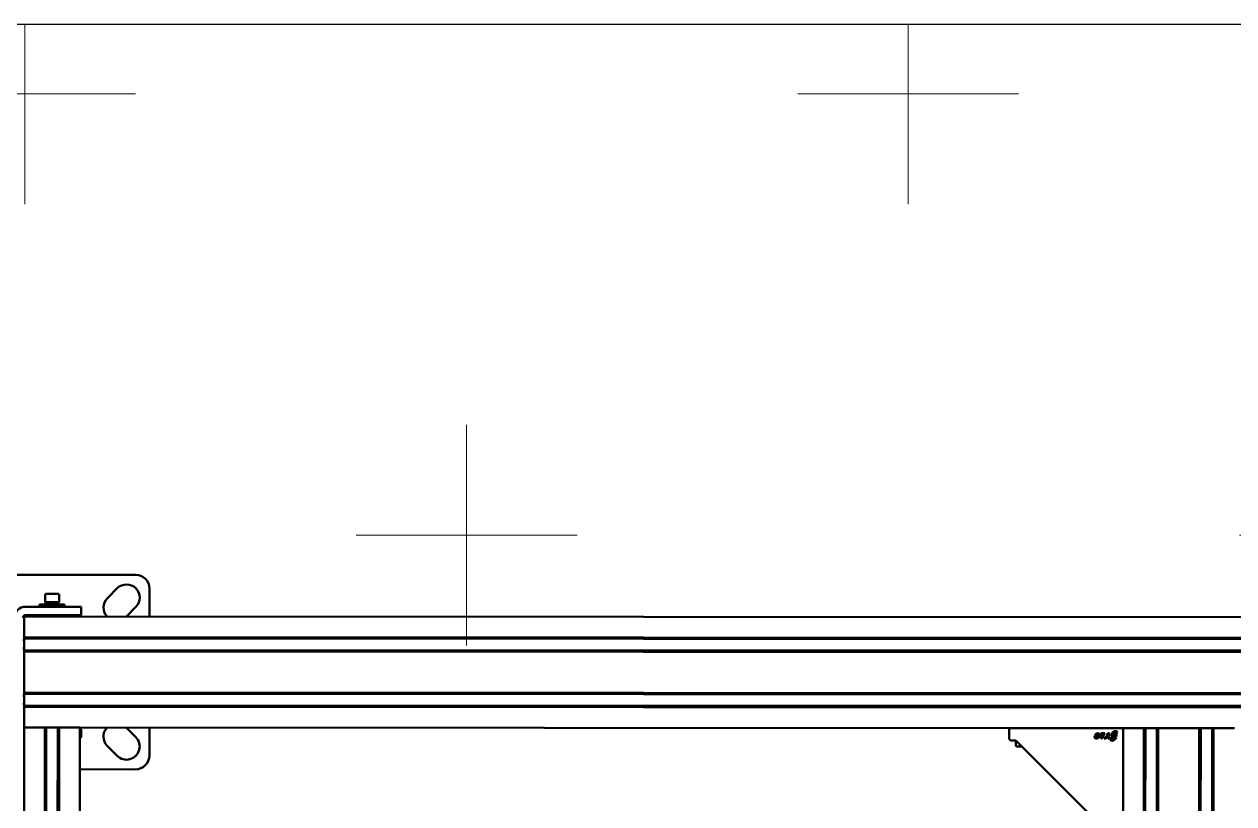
# Model space of a CAD drawing. Header units: millimetres. Extents: x 845401 to 948039, y 511594 to 550263.
# Drawn here: x 912824 to 913694, y 537577 to 538138 of the extents above; entities that cross this region are included whole.
import ezdxf

# ---------------------------------------------------------------- set-up
doc = ezdxf.new("R2010")
doc.units = ezdxf.units.MM
doc.layers.add('00', color=7, linetype='Continuous')
for name, color, linetype, lineweight in [('A-剖-0.10mm.......SECT-L01', 255, 'Continuous', 18), ('可见 (ISO)', 7, 'Continuous', 50), ('粗实线', 7, 'Continuous', 30)]:
    doc.layers.add(name, color=color, linetype=linetype, lineweight=lineweight)

# ---------------------------------------------------------------- blocks, each defined once
blk = doc.blocks.new('单件分离新结构核图')
at = {"layer": '可见 (ISO)'}
for p, q in [((4619046.37, 896395.08), (4619166.37, 896395.08)), ((4619101.37, 896380.68), (4619101.37, 896375.28)), ((4619101.97, 896381.28), (4619110.77, 896381.28)), ((4619111.37, 896380.68), (4619111.37, 896375.28)), ((4619153.18, 896385.33), (4619146.11, 896378.26)), ((4619176.37, 896385.08), (4619176.37, 896365.08)), ((4619117.37, 896372.08), (4619087.37, 896372.08)), ((4619097.37, 896373.68), (4619115.37, 896373.68)), ((4619097.37, 896372.08), (4619097.37, 896373.68)), ((4619101.37, 896375.28), (4619111.37, 896375.28)), ((4619101.72, 896373.68), (4619101.72, 896375.28)), ((4619105.53, 896375.28), (4619106.05, 896373.68)), ((4619106.69, 896373.68), (4619106.17, 896375.28)), ((4619111.02, 896373.68), (4619111.02, 896375.28)), ((4619115.37, 896372.08), (4619115.37, 896373.68)), ((4619117.37, 896372.08), (4619127.37, 896372.08)), ((4619127.37, 896366.08), (4619127.37, 896372.08)), ((4619159.8, 896365.08), (4619166.62, 896371.9)), ((4621866.37, 896365.08), (4619086.37, 896365.08)), ((4619086.37, 896365.08), (4619086.37, 896362.98)), ((4619087.37, 896366.08), (4619117.37, 896366.08)), ((4619103.37, 896366.08), (4619103.37, 896365.08)), ((4619109.37, 896366.08), (4619109.37, 896365.08)), ((4619127.37, 896366.08), (4619117.37, 896366.08)), ((4619086.37, 896350.08), (4619086.37, 896362.98)), ((4619085.37, 896348.08), (4619086.37, 896348.08)), ((4621866.37, 896350.08), (4619086.37, 896350.08)), ((4619086.37, 896349.08), (4619086.37, 896350.08)), ((4621866.37, 896349.08), (4619086.37, 896349.08)), ((4619086.37, 896340.88), (4619086.37, 896349.08)), ((4619085.37, 896342.08), (4619086.37, 896342.08)), ((4621866.37, 896340.88), (4619086.37, 896340.88)), ((4619086.37, 896339.88), (4619086.37, 896340.88)), ((4621866.37, 896339.88), (4619086.37, 896339.88)), ((4619086.37, 896310.28), (4619086.37, 896339.88)), ((4619085.37, 896308.08), (4619086.37, 896308.08)), ((4621866.37, 896310.28), (4619086.37, 896310.28)), ((4619086.37, 896309.28), (4619086.37, 896310.28)), ((4621866.37, 896309.28), (4619086.37, 896309.28)), ((4619086.37, 896301.08), (4619086.37, 896309.28)), ((4619085.37, 896302.08), (4619086.37, 896302.08)), ((4621866.37, 896301.08), (4619086.37, 896301.08)), ((4619086.37, 896300.08), (4619086.37, 896301.08)), ((4621866.37, 896300.08), (4619086.37, 896300.08)), ((4619086.37, 896287.18), (4619086.37, 896300.08)), ((4619086.37, 896287.18), (4619086.37, 896285.08)), ((4619088.47, 896285.08), (4619086.37, 896285.08)), ((4619086.37, 893985.08), (4619086.37, 896285.08)), ((4619088.47, 896285.08), (4619101.27, 896285.08)), ((4619101.27, 896285.08), (4619102.27, 896285.08)), ((4619101.27, 893985.08), (4619101.27, 896285.08)), ((4619110.47, 896285.08), (4619102.27, 896285.08)), ((4619102.27, 893985.08), (4619102.27, 896285.08)), ((4619110.47, 896285.08), (4619111.47, 896285.08)), ((4619110.47, 893985.08), (4619110.47, 896285.08)), ((4619111.47, 896285.08), (4619124.27, 896285.08)), ((4619111.47, 893985.08), (4619111.47, 896285.08)), ((4619126.37, 896285.08), (4619124.27, 896285.08)), ((4619794.37, 896285.08), (4619126.37, 896285.08)), ((4619126.37, 893985.08), (4619126.37, 896285.08)), ((4619166.62, 896278.26), (4619159.8, 896285.08)), ((4619176.37, 896285.08), (4619176.37, 896265.08)), ((4619794.37, 896285.08), (4619794.37, 896278.08)), ((4619876.37, 896285.08), (4619794.37, 896285.08)), ((4619878.47, 896285.08), (4619876.37, 896285.08)), ((4619876.37, 896203.08), (4619876.37, 896285.08)), ((4619878.47, 896285.08), (4619891.37, 896285.08)), ((4619891.37, 896285.08), (4619892.37, 896285.08)), ((4619891.37, 895506.33), (4619891.37, 896285.08)), ((4619892.37, 895506.33), (4619892.37, 896285.08)), ((4619900.57, 896285.08), (4619892.37, 896285.08)), ((4619900.57, 896285.08), (4619901.57, 896285.08)), ((4619900.57, 895506.33), (4619900.57, 896285.08)), ((4619901.57, 896285.08), (4619931.17, 896285.08)), ((4619901.57, 895506.33), (4619901.57, 896285.08)), ((4619931.17, 896285.08), (4619932.17, 896285.08)), ((4619931.17, 895506.33), (4619931.17, 896285.08)), ((4619932.17, 895506.33), (4619932.17, 896285.08)), ((4619940.37, 896285.08), (4619932.17, 896285.08)), ((4619940.37, 896285.08), (4619941.37, 896285.08)), ((4619940.37, 895506.33), (4619940.37, 896285.08)), ((4619941.37, 896285.08), (4619954.27, 896285.08)), ((4619941.37, 895506.33), (4619941.37, 896285.08)), ((4619956.37, 896285.08), (4619954.27, 896285.08)), ((4619126.37, 896284.08), (4619127.37, 896284.08)), ((4619127.37, 896278.08), (4619126.37, 896278.08)), ((4619127.37, 896278.08), (4619127.37, 896284.08)), ((4619796.37, 896276.08), (4619799.37, 896276.08)), ((4619799.37, 896272.48), (4619799.37, 896276.08)), ((4619799.37, 896276.08), (4619867.37, 896208.08)), ((4619856.87, 896279.2), (4619855.77, 896279.2)), ((4619857.26, 896279.85), (4619855.96, 896279.85)), ((4619860.56, 896281.45), (4619860.09, 896280.45)), ((4619860.09, 896280.45), (4619861.74, 896280.45)), ((4619861.74, 896280.45), (4619860.35, 896277.51)), ((4619860.35, 896277.51), (4619861.45, 896277.51)), ((4619863.31, 896281.45), (4619860.56, 896281.45)), ((4619861.45, 896277.51), (4619863.31, 896281.45)), ((4619864.76, 896279.38), (4619862.76, 896277.51)), ((4619862.76, 896277.51), (4619863.86, 896277.51)), ((4619863.86, 896277.51), (4619865.06, 896278.63)), ((4619864.76, 896279.38), (4619865.51, 896281.45)), ((4619865.06, 896278.63), (4619865.51, 896277.51)), ((4619866.61, 896281.45), (4619865.51, 896281.45)), ((4619865.51, 896277.51), (4619866.61, 896277.51)), ((4619866.61, 896281.45), (4619865.86, 896279.38)), ((4619866.61, 896277.51), (4619865.86, 896279.38)), ((4619868.24, 896277.2), (4619867.15, 896277.03)), ((4619867.85, 896279.42), (4619868.81, 896281.45)), ((4619869.71, 896279.42), (4619867.85, 896279.42)), ((4619868.95, 896279.13), (4619867.85, 896279.04)), ((4619868.81, 896281.45), (4619869.36, 896281.45)), ((4619869.36, 896281.21), (4619869.36, 896281.45)), ((4619869.97, 896279.91), (4619869.42, 896279.91)), ((4619869.71, 896279.42), (4619869.97, 896279.91)), ((4619872.38, 896281.93), (4619871.3, 896281.76)), ((4619146.11, 896271.9), (4619153.18, 896264.83)), ((4619803.57, 896271.88), (4619799.97, 896271.88)), ((4619166.37, 896255.08), (4619126.37, 896255.08))]:
    blk.add_line(p, q, dxfattribs=at)
for centre, radius, start, end in [((4619166.37, 896385.08), 10, 0, 90), ((4619101.97, 896380.68), 0.6, 90, 180), ((4619110.77, 896380.68), 0.6, 0, 90), ((4619159.9, 896378.61), 9.5, 315, 135), ((4619087.37, 896364.08), 8, 90, 180), ((4619152.83, 896371.54), 9.5, 135, 222.8804), ((4619087.37, 896364.08), 2, 90, 180), ((4619152.83, 896278.61), 9.5, 137.11962, 225), ((4619159.9, 896271.54), 9.5, 225, 45), ((4619796.37, 896278.08), 2, 180, 270), ((4619869.26, 896278.63), 1.76, 234.62856, 238.90345), ((4619799.97, 896272.48), 0.6, 180, 270), ((4619166.37, 896265.08), 10, 270, 0)]:
    blk.add_arc(centre, radius, start, end, dxfattribs=at)
for centre, major_axis, ratio, start_param, end_param in [((4619857.67, 896279.48), (1.48, 1.62), 0.75, 2.310777, 3.141593), ((4619857.67, 896279.48), (1.48, 1.62), 0.75, 0, 1.981773), ((4619857.67, 896279.48), (1.48, 1.62), 0.75, 3.141593, 6.283185), ((4619857.67, 896279.48), (0.742, 0.812), 0.5, 2.310777, 3.141593), ((4619857.67, 896279.48), (0.742, 0.812), 0.5, 3.141593, 6.283185), ((4619857.67, 896279.48), (0.742, 0.812), 0.5, 0, 1.570796), ((4619869.77, 896279.48), (1.99, 3.3), 0.571429, 2.682976, 3.141593), ((4619869.77, 896279.48), (1.99, 3.3), 0.571429, 3.141593, 4.712389), ((4619869.77, 896279.48), (1.48, 1.62), 0.75, 2.398043, 3.141593), ((4619869.77, 896279.48), (1.99, 3.3), 0.571429, 5.824569, 7.853982), ((4619869.77, 896279.48), (1.42, 2.35), 0.8, 6.223464, 7.853982), ((4619869.77, 896279.48), (1.48, 1.62), 0.75, 3.141593, 6.283185), ((4619869.77, 896279.48), (1.42, 2.35), 0.8, 3.141593, 4.712389), ((4619869.77, 896279.48), (0.742, 0.812), 0.5, 2.398043, 3.141593), ((4619869.77, 896279.48), (0.742, 0.812), 0.5, 3.141593, 6.283185), ((4619869.77, 896279.48), (1.48, 1.62), 0.75, 0, 1.09632), ((4619869.77, 896279.48), (0.742, 0.812), 0.5, 0, 1.497305)]:
    blk.add_ellipse(centre, major_axis=major_axis, ratio=ratio, start_param=start_param, end_param=end_param, dxfattribs=at)
blk = doc.blocks.new('C线')
at = {"layer": 'A-剖-0.10mm.......SECT-L01', "color": 1, "rotation": 359.9712527628268}
blk.add_blockref('单件分离新结构核图', (-3624841.16, -417498.02, 12.69), dxfattribs=at)
blk = doc.blocks.new('BC线平台')
at = {"layer": 'A-剖-0.10mm.......SECT-L01'}
h = blk.add_hatch(dxfattribs=at)
h.set_pattern_fill('CROSS', color=2, scale=50)
h.set_pattern_definition([(0, (691447.87, 341554.85), (317.5, 317.5), [158.75, -476.25]), (90, (691527.24, 341475.47), (-317.5, 317.5), [158.75, -476.25])])
h.paths.add_polyline_path([(791174.13, 370096.42), (802932.03, 370096.42), (802932.03, 366396.42), (791174.13, 366396.42)])
at = {"layer": '粗实线', "elevation": 0.98}
blk.add_lwpolyline([(791174.13, 370096.42), (802932.03, 370096.42), (802932.03, 366396.42), (791174.13, 366396.42)], close=True, dxfattribs=at)

msp = doc.modelspace()

# ---------------------------------------------------------------- block references
at = {"layer": '00'}
for name, p in [('BC线平台', (120688.34, 168041.31, -0.98)), ('C线', (-81869.83, 61162.22))]:
    msp.add_blockref(name, p, dxfattribs=at)

doc.saveas('drawing.dxf')
